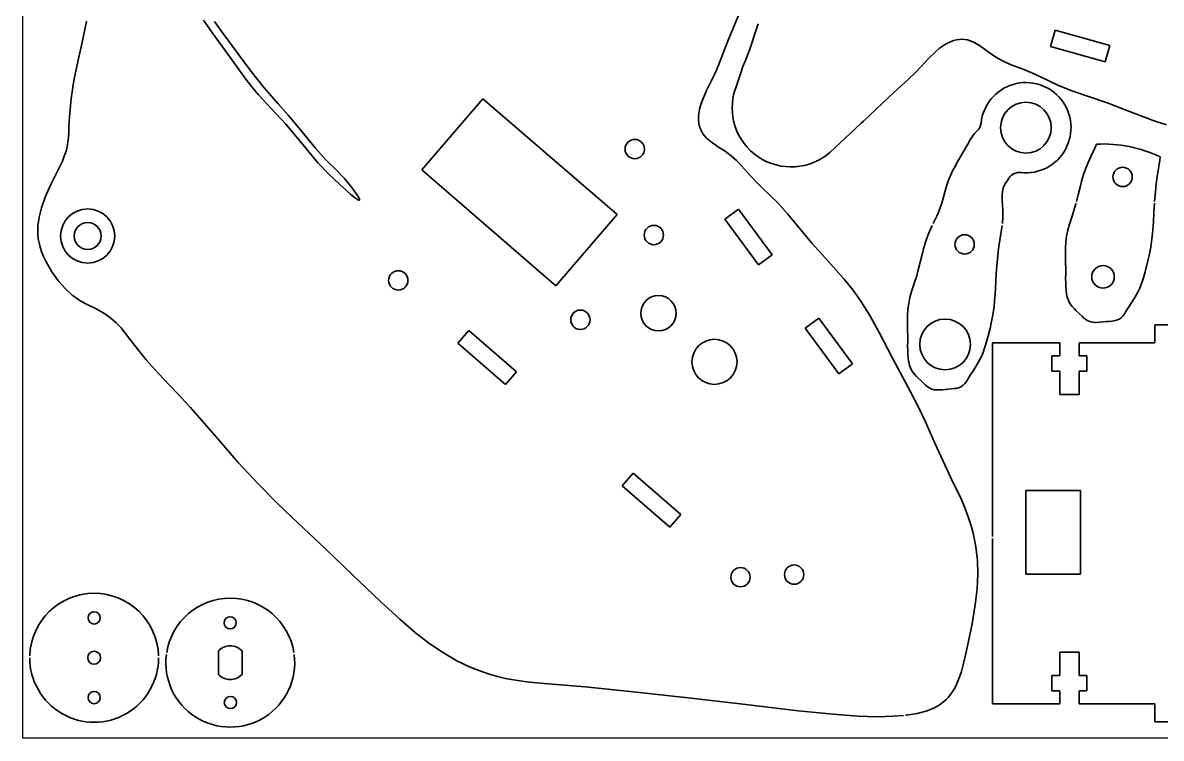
# Model space of a CAD drawing. Extents: x -539 to -18, y 355 to 571.
# Drawn here: x -433.3 to -256.5, y 355.1 to 466.1 of the extents above; entities that cross this region are included whole.
import ezdxf

# ---------------------------------------------------------------- set-up
doc = ezdxf.new("R2010")
doc.units = 0

msp = doc.modelspace()

# ---------------------------------------------------------------- linework, layer by layer
at = {"color": 7, "lineweight": 35, "ltscale": 0.137401}
for p, q in [((-321.63, 468.48), (-323.75, 463.41)), ((-302.76, 450.87), (-298.77, 454.65))]:
    msp.add_line(p, q, dxfattribs=at)
at = {"color": 7, "lineweight": 35, "ltscale": 0.078866}
msp.add_line((-424, 463.3), (-423.37, 466.39), dxfattribs=at)
at = {"color": 7, "lineweight": 35, "ltscale": 0.068231}
msp.add_line((-405.2, 466.53), (-403.65, 464.28), dxfattribs=at)
at = {"color": 7, "lineweight": 35, "ltscale": 0.055547}
msp.add_line((-402.2, 464.52), (-403.48, 466.34), dxfattribs=at)
at = {"color": 7, "lineweight": 35, "ltscale": 0.091048}
msp.add_line((-319.3, 465.34), (-320.46, 461.88), dxfattribs=at)
at = {"color": 7, "lineweight": 35, "ltscale": 0.088815}
msp.add_line((-319.1, 465.97), (-319.3, 465.34), dxfattribs=at)
at = {"color": 7, "lineweight": 35, "ltscale": 0.065}
for p, q in [((-273.71, 462.46), (-273.01, 464.97)), ((-264.53, 462.58), (-265.24, 460.08)), ((-322.18, 437.2), (-324.27, 435.66)), ((-319.04, 428.58), (-316.95, 430.13)), ((-309.7, 420.32), (-311.79, 418.77)), ((-364.02, 418.39), (-365.72, 416.42)), ((-358.32, 410.01), (-356.61, 411.97)), ((-306.56, 411.69), (-304.47, 413.24)), ((-338.51, 396.28), (-340.21, 394.31)), ((-332.81, 387.89), (-331.1, 389.86))]:
    msp.add_line(p, q, dxfattribs=at)
at = {"color": 7, "lineweight": 35, "ltscale": 0.22}
for p, q in [((-273.01, 464.97), (-264.53, 462.58)), ((-265.24, 460.08), (-273.71, 462.46)), ((-316.95, 430.13), (-322.18, 437.2)), ((-324.27, 435.66), (-319.04, 428.58)), ((-304.47, 413.24), (-309.7, 420.32)), ((-311.79, 418.77), (-306.56, 411.69))]:
    msp.add_line(p, q, dxfattribs=at)
at = {"color": 7, "lineweight": 35, "ltscale": 0.076604}
msp.add_line((-424.67, 460.31), (-424, 463.3), dxfattribs=at)
at = {"color": 7, "lineweight": 35, "ltscale": 0.094292}
msp.add_line((-403.65, 464.28), (-401.42, 461.24), dxfattribs=at)
at = {"color": 7, "lineweight": 35, "ltscale": 0.178599}
msp.add_line((-397.94, 458.79), (-402.2, 464.52), dxfattribs=at)
at = {"color": 7, "lineweight": 35, "ltscale": 0.103451}
for p, q in [((-323.75, 463.41), (-325.25, 459.55)), ((-298.77, 454.65), (-295.7, 457.42))]:
    msp.add_line(p, q, dxfattribs=at)
at = {"color": 7, "lineweight": 35, "ltscale": 0.01504}
for p, q in [((-289.81, 462.91), (-289.27, 463.17)), ((-328.3, 452.1), (-328.35, 451.5))]:
    msp.add_line(p, q, dxfattribs=at)
at = {"color": 7, "lineweight": 35, "ltscale": 0.012863}
for p, q in [((-289.27, 463.17), (-288.78, 463.35)), ((-328.35, 451.5), (-328.35, 450.99))]:
    msp.add_line(p, q, dxfattribs=at)
at = {"color": 7, "lineweight": 35, "ltscale": 0.012598}
for p, q in [((-288.78, 463.35), (-288.3, 463.48)), ((-328.35, 450.99), (-328.29, 450.49))]:
    msp.add_line(p, q, dxfattribs=at)
at = {"color": 7, "lineweight": 35, "ltscale": 0.011182}
for p, q in [((-288.3, 463.48), (-287.85, 463.54)), ((-328.29, 450.49), (-328.2, 450.05))]:
    msp.add_line(p, q, dxfattribs=at)
at = {"color": 7, "lineweight": 35, "ltscale": 0.010991}
for p, q in [((-287.85, 463.54), (-287.41, 463.56)), ((-328.2, 450.05), (-328.06, 449.63))]:
    msp.add_line(p, q, dxfattribs=at)
at = {"color": 7, "lineweight": 35, "ltscale": 0.020691}
for p, q in [((-287.41, 463.56), (-286.59, 463.46)), ((-328.06, 449.63), (-327.67, 448.9))]:
    msp.add_line(p, q, dxfattribs=at)
at = {"color": 7, "lineweight": 35, "ltscale": 0.021463}
for p, q in [((-286.59, 463.46), (-285.78, 463.18)), ((-327.67, 448.9), (-327.12, 448.24))]:
    msp.add_line(p, q, dxfattribs=at)
at = {"color": 7, "lineweight": 35, "ltscale": 0.024971}
for p, q in [((-285.78, 463.18), (-284.91, 462.7)), ((-327.12, 448.24), (-326.36, 447.59))]:
    msp.add_line(p, q, dxfattribs=at)
at = {"color": 7, "lineweight": 35, "ltscale": 0.045615}
msp.add_line((-320.46, 461.88), (-321.11, 460.18), dxfattribs=at)
at = {"color": 7, "lineweight": 35, "ltscale": 0.040914}
for p, q in [((-292.69, 460.54), (-291.52, 461.69)), ((-327.1, 455.63), (-327.77, 454.14))]:
    msp.add_line(p, q, dxfattribs=at)
at = {"color": 7, "lineweight": 35, "ltscale": 0.018647}
for p, q in [((-291.52, 461.69), (-290.95, 462.17)), ((-327.77, 454.14), (-328.01, 453.43))]:
    msp.add_line(p, q, dxfattribs=at)
at = {"color": 7, "lineweight": 35, "ltscale": 0.018894}
for p, q in [((-290.95, 462.17), (-290.33, 462.6)), ((-328.01, 453.43), (-328.2, 452.7))]:
    msp.add_line(p, q, dxfattribs=at)
at = {"color": 7, "lineweight": 35, "ltscale": 0.015185}
for p, q in [((-290.33, 462.6), (-289.81, 462.91)), ((-328.2, 452.7), (-328.3, 452.1))]:
    msp.add_line(p, q, dxfattribs=at)
at = {"color": 7, "lineweight": 35, "ltscale": 0.033773}
for p, q in [((-284.91, 462.7), (-283.8, 461.92)), ((-326.36, 447.59), (-325.24, 446.84))]:
    msp.add_line(p, q, dxfattribs=at)
at = {"color": 7, "lineweight": 35, "ltscale": 0.029585}
for p, q in [((-283.8, 461.92), (-282.85, 461.22)), ((-325.24, 446.84), (-324.25, 446.19))]:
    msp.add_line(p, q, dxfattribs=at)
at = {"color": 7, "lineweight": 35, "ltscale": 0.079854}
msp.add_line((-425.32, 457.19), (-424.67, 460.31), dxfattribs=at)
at = {"color": 7, "lineweight": 35, "ltscale": 0.119048}
msp.add_line((-401.42, 461.24), (-398.62, 457.39), dxfattribs=at)
at = {"color": 7, "lineweight": 35, "ltscale": 0.03472}
for p, q in [((-325.25, 459.55), (-325.8, 458.28)), ((-295.7, 457.42), (-294.7, 458.39))]:
    msp.add_line(p, q, dxfattribs=at)
at = {"color": 7, "lineweight": 35, "ltscale": 0.023148}
msp.add_line((-321.11, 460.18), (-321.47, 459.32), dxfattribs=at)
at = {"color": 7, "lineweight": 35, "ltscale": 0.039582}
for p, q in [((-293.76, 459.37), (-292.69, 460.54)), ((-326.39, 457.05), (-327.1, 455.63))]:
    msp.add_line(p, q, dxfattribs=at)
at = {"color": 7, "lineweight": 35, "ltscale": 0.029078}
for p, q in [((-282.85, 461.22), (-281.87, 460.59)), ((-324.25, 446.19), (-323.31, 445.5))]:
    msp.add_line(p, q, dxfattribs=at)
at = {"color": 7, "lineweight": 35, "ltscale": 0.028479}
for p, q in [((-281.87, 460.59), (-280.86, 460.05)), ((-323.31, 445.5), (-322.46, 444.75))]:
    msp.add_line(p, q, dxfattribs=at)
at = {"color": 7, "lineweight": 35, "ltscale": 0.028122}
for p, q in [((-280.86, 460.05), (-279.83, 459.6)), ((-322.46, 444.75), (-321.67, 443.94))]:
    msp.add_line(p, q, dxfattribs=at)
at = {"color": 7, "lineweight": 35, "ltscale": 0.052291}
for p, q in [((-279.83, 459.6), (-277.88, 458.86)), ((-321.67, 443.94), (-320.29, 442.38))]:
    msp.add_line(p, q, dxfattribs=at)
at = {"color": 7, "lineweight": 35, "ltscale": 0.087331}
msp.add_line((-395.78, 456.04), (-397.94, 458.79), dxfattribs=at)
at = {"color": 7, "lineweight": 35, "ltscale": 0.034105}
for p, q in [((-325.8, 458.28), (-326.39, 457.05)), ((-294.7, 458.39), (-293.76, 459.37))]:
    msp.add_line(p, q, dxfattribs=at)
at = {"color": 7, "lineweight": 35, "ltscale": 0.036499}
msp.add_line((-322.38, 456.66), (-321.91, 458.04), dxfattribs=at)
at = {"color": 7, "lineweight": 35, "ltscale": 0.034037}
msp.add_line((-321.91, 458.04), (-321.47, 459.32), dxfattribs=at)
at = {"color": 7, "lineweight": 35, "ltscale": 0.033838}
for p, q in [((-277.88, 458.86), (-276.62, 458.35)), ((-320.29, 442.38), (-319.37, 441.39))]:
    msp.add_line(p, q, dxfattribs=at)
at = {"color": 7, "lineweight": 35, "ltscale": 0.034021}
for p, q in [((-276.62, 458.35), (-275.39, 457.78)), ((-319.37, 441.39), (-318.4, 440.43))]:
    msp.add_line(p, q, dxfattribs=at)
at = {"color": 7, "lineweight": 35, "ltscale": 0.080108}
for p, q in [((-275.39, 457.78), (-272.5, 456.4)), ((-318.4, 440.43), (-316.08, 438.22))]:
    msp.add_line(p, q, dxfattribs=at)
at = {"color": 7, "lineweight": 35, "ltscale": 0.071192}
msp.add_line((-425.77, 454.37), (-425.32, 457.19), dxfattribs=at)
at = {"color": 7, "lineweight": 35, "ltscale": 0.038043}
msp.add_line((-398.62, 457.39), (-397.68, 456.19), dxfattribs=at)
at = {"color": 7, "lineweight": 35, "ltscale": 0.038112}
msp.add_line((-397.68, 456.19), (-396.7, 455.02), dxfattribs=at)
at = {"color": 7, "lineweight": 35, "ltscale": 0.083124}
msp.add_line((-393.6, 453.53), (-395.78, 456.04), dxfattribs=at)
at = {"color": 7, "lineweight": 35, "ltscale": 0.019975}
msp.add_line((-322.64, 455.9), (-322.38, 456.66), dxfattribs=at)
at = {"color": 7, "lineweight": 35, "ltscale": 0.059535}
for p, q in [((-272.5, 456.4), (-270.28, 455.53)), ((-316.08, 438.22), (-314.48, 436.45))]:
    msp.add_line(p, q, dxfattribs=at)
at = {"color": 7, "lineweight": 35, "ltscale": 0.070941}
msp.add_line((-426.03, 451.55), (-425.77, 454.37), dxfattribs=at)
at = {"color": 7, "lineweight": 35, "ltscale": 0.074309}
msp.add_line((-396.7, 455.02), (-394.71, 452.82), dxfattribs=at)
at = {"color": 7, "lineweight": 35, "ltscale": 0.364072}
msp.add_line((-371.33, 443.3), (-361.82, 454.33), dxfattribs=at)
at = {"color": 7, "lineweight": 35}
for p, q in [((-361.82, 454.33), (-341, 436.36)), ((-350.52, 425.34), (-371.33, 443.3)), ((-282.73, 416.48), (-282.73, 386.42)), ((-282.73, 386.12), (-282.73, 360.48))]:
    msp.add_line(p, q, dxfattribs=at)
at = {"color": 7, "lineweight": 35, "ltscale": 0.069398}
for p, q in [((-270.28, 455.53), (-267.65, 454.65)), ((-314.48, 436.45), (-312.72, 434.3))]:
    msp.add_line(p, q, dxfattribs=at)
at = {"color": 7, "lineweight": 35, "ltscale": 0.076638}
for p, q in [((-267.65, 454.65), (-264.75, 453.65)), ((-312.72, 434.3), (-310.76, 431.95))]:
    msp.add_line(p, q, dxfattribs=at)
at = {"color": 7, "lineweight": 35, "ltscale": 0.083216}
msp.add_line((-394.71, 452.82), (-392.45, 450.37), dxfattribs=at)
at = {"color": 7, "lineweight": 35, "ltscale": 0.058071}
msp.add_line((-392.07, 451.78), (-393.6, 453.53), dxfattribs=at)
at = {"color": 7, "lineweight": 35, "ltscale": 0.076672}
for p, q in [((-264.75, 453.65), (-261.89, 452.54)), ((-310.76, 431.95), (-308.72, 429.66))]:
    msp.add_line(p, q, dxfattribs=at)
at = {"color": 7, "lineweight": 35, "ltscale": 0.109468}
for p, q in [((-261.89, 452.54), (-257.8, 450.97)), ((-308.72, 429.66), (-305.8, 426.4))]:
    msp.add_line(p, q, dxfattribs=at)
at = {"color": 7, "lineweight": 35, "ltscale": 0.036639}
msp.add_line((-426.1, 450.09), (-426.03, 451.55), dxfattribs=at)
at = {"color": 7, "lineweight": 35, "ltscale": 0.064306}
msp.add_line((-390.41, 449.82), (-392.07, 451.78), dxfattribs=at)
at = {"color": 7, "lineweight": 35, "ltscale": 0.011972}
msp.add_line((-303.11, 450.55), (-302.76, 450.87), dxfattribs=at)
at = {"color": 7, "lineweight": 35, "ltscale": 0.054675}
for p, q in [((-257.8, 450.97), (-255.72, 450.29)), ((-305.8, 426.4), (-304.43, 424.7))]:
    msp.add_line(p, q, dxfattribs=at)
at = {"color": 7, "lineweight": 35, "ltscale": 0.029482}
msp.add_line((-426.12, 448.91), (-426.1, 450.09), dxfattribs=at)
at = {"color": 7, "lineweight": 35, "ltscale": 0.092235}
msp.add_line((-392.45, 450.37), (-390.06, 447.56), dxfattribs=at)
at = {"color": 7, "lineweight": 35, "ltscale": 0.100289}
msp.add_line((-387.85, 446.73), (-390.41, 449.82), dxfattribs=at)
at = {"color": 7, "lineweight": 35, "ltscale": 0.140463}
msp.add_line((-307.22, 446.71), (-303.11, 450.55), dxfattribs=at)
at = {"color": 7, "lineweight": 35, "ltscale": 0.017335}
msp.add_line((-426.38, 446.87), (-426.26, 447.55), dxfattribs=at)
at = {"color": 7, "lineweight": 35, "ltscale": 0.022426}
msp.add_line((-426.26, 447.55), (-426.18, 448.44), dxfattribs=at)
at = {"color": 7, "lineweight": 35, "ltscale": 0.104418}
msp.add_line((-390.06, 447.56), (-387.41, 444.33), dxfattribs=at)
at = {"color": 7, "lineweight": 35, "ltscale": 0.020286}
msp.add_line((-427.12, 444.68), (-426.81, 445.43), dxfattribs=at)
at = {"color": 7, "lineweight": 35, "ltscale": 0.020209}
msp.add_line((-426.81, 445.43), (-426.55, 446.2), dxfattribs=at)
at = {"color": 7, "lineweight": 35, "ltscale": 0.017305}
msp.add_line((-426.55, 446.2), (-426.38, 446.87), dxfattribs=at)
at = {"color": 7, "lineweight": 35, "ltscale": 0.06192}
msp.add_line((-386.21, 444.87), (-387.85, 446.73), dxfattribs=at)
at = {"color": 7, "lineweight": 35, "ltscale": 0.024405}
msp.add_line((-307.22, 446.71), (-307.93, 446.04), dxfattribs=at)
at = {"color": 7, "lineweight": 35, "ltscale": 0.040666}
msp.add_line((-427.82, 443.21), (-427.12, 444.68), dxfattribs=at)
at = {"color": 7, "lineweight": 35, "ltscale": 0.059173}
msp.add_line((-387.41, 444.33), (-385.76, 442.64), dxfattribs=at)
at = {"color": 7, "lineweight": 35, "ltscale": 0.058349}
msp.add_line((-384.54, 443.24), (-386.21, 444.87), dxfattribs=at)
at = {"color": 7, "lineweight": 35, "ltscale": 0.063506}
msp.add_line((-428.98, 440.95), (-427.82, 443.21), dxfattribs=at)
at = {"color": 7, "lineweight": 35, "ltscale": 0.056642}
msp.add_line((-385.76, 442.64), (-384.11, 441.08), dxfattribs=at)
at = {"color": 7, "lineweight": 35, "ltscale": 0.04327}
msp.add_line((-383.34, 441.99), (-384.54, 443.24), dxfattribs=at)
at = {"color": 7, "lineweight": 35, "ltscale": 0.050448}
msp.add_line((-382.06, 440.43), (-383.34, 441.99), dxfattribs=at)
at = {"color": 7, "lineweight": 35, "ltscale": 0.051022}
msp.add_line((-429.8, 439.08), (-428.98, 440.95), dxfattribs=at)
at = {"color": 7, "lineweight": 35, "ltscale": 0.060544}
msp.add_line((-384.11, 441.08), (-382.31, 439.46), dxfattribs=at)
at = {"color": 7, "lineweight": 35, "ltscale": 0.034352}
msp.add_line((-381.28, 439.31), (-382.06, 440.43), dxfattribs=at)
at = {"color": 7, "lineweight": 35, "ltscale": 0.043979}
msp.add_line((-430.38, 437.42), (-429.8, 439.08), dxfattribs=at)
at = {"color": 7, "lineweight": 35, "ltscale": 0.022188}
msp.add_line((-382.31, 439.46), (-381.62, 438.91), dxfattribs=at)
at = {"color": 7, "lineweight": 35, "ltscale": 0.013474}
msp.add_line((-381.62, 438.91), (-381.16, 438.63), dxfattribs=at)
at = {"color": 7, "lineweight": 35, "ltscale": 0.014258}
msp.add_line((-381.01, 438.8), (-381.28, 439.31), dxfattribs=at)
at = {"color": 7, "lineweight": 35, "ltscale": 0.001761}
msp.add_line((-381.16, 438.63), (-381.09, 438.61), dxfattribs=at)
at = {"color": 7, "lineweight": 35, "ltscale": 0.001127}
msp.add_line((-381.09, 438.61), (-381.04, 438.61), dxfattribs=at)
at = {"color": 7, "lineweight": 35, "ltscale": 0.000421}
msp.add_line((-381.04, 438.61), (-381.03, 438.61), dxfattribs=at)
at = {"color": 7, "lineweight": 35, "ltscale": 0.000383}
msp.add_line((-381.03, 438.61), (-381.01, 438.62), dxfattribs=at)
at = {"color": 7, "lineweight": 35, "ltscale": 0.003029}
msp.add_line((-380.99, 438.68), (-381.01, 438.8), dxfattribs=at)
at = {"color": 7, "lineweight": 35, "ltscale": 0.000374}
msp.add_line((-381.01, 438.62), (-381, 438.63), dxfattribs=at)
at = {"color": 7, "lineweight": 35, "ltscale": 0.000945}
msp.add_line((-381, 438.64), (-380.99, 438.68), dxfattribs=at)
at = {"color": 7, "lineweight": 35, "ltscale": 0.000396}
msp.add_line((-381, 438.63), (-381, 438.64), dxfattribs=at)
at = {"color": 7, "lineweight": 35, "ltscale": 0.037758}
msp.add_line((-430.74, 435.96), (-430.38, 437.42), dxfattribs=at)
at = {"color": 7, "lineweight": 35, "ltscale": 0.03418}
msp.add_line((-430.92, 434.6), (-430.74, 435.96), dxfattribs=at)
at = {"color": 7, "lineweight": 35, "ltscale": 0.351383}
msp.add_line((-341.33, 435.97), (-350.52, 425.34), dxfattribs=at)
at = {"color": 7, "lineweight": 35, "ltscale": 0.012688}
msp.add_line((-341, 436.36), (-341.33, 435.97), dxfattribs=at)
at = {"color": 7, "lineweight": 35, "ltscale": 0.032798}
msp.add_line((-430.92, 433.29), (-430.92, 434.6), dxfattribs=at)
at = {"color": 7, "lineweight": 35, "ltscale": 0.01653}
msp.add_line((-430.85, 432.63), (-430.92, 433.29), dxfattribs=at)
at = {"color": 7, "lineweight": 35, "ltscale": 0.016531}
msp.add_line((-430.74, 431.98), (-430.85, 432.63), dxfattribs=at)
at = {"color": 7, "lineweight": 35, "ltscale": 0.017631}
msp.add_line((-430.57, 431.3), (-430.74, 431.98), dxfattribs=at)
at = {"color": 7, "lineweight": 35, "ltscale": 0.017624}
msp.add_line((-430.35, 430.62), (-430.57, 431.3), dxfattribs=at)
at = {"color": 7, "lineweight": 35, "ltscale": 0.020476}
msp.add_line((-430.05, 429.86), (-430.35, 430.62), dxfattribs=at)
at = {"color": 7, "lineweight": 35, "ltscale": 0.020487}
msp.add_line((-429.7, 429.12), (-430.05, 429.86), dxfattribs=at)
at = {"color": 7, "lineweight": 35, "ltscale": 0.023728}
msp.add_line((-429.24, 428.29), (-429.7, 429.12), dxfattribs=at)
at = {"color": 7, "lineweight": 35, "ltscale": 0.023719}
msp.add_line((-428.74, 427.49), (-429.24, 428.29), dxfattribs=at)
at = {"color": 7, "lineweight": 35, "ltscale": 0.044475}
msp.add_line((-427.69, 426.05), (-428.74, 427.49), dxfattribs=at)
at = {"color": 7, "lineweight": 35, "ltscale": 0.039448}
msp.add_line((-426.65, 424.87), (-427.69, 426.05), dxfattribs=at)
at = {"color": 7, "lineweight": 35, "ltscale": 0.036401}
msp.add_line((-425.57, 423.89), (-426.65, 424.87), dxfattribs=at)
at = {"color": 7, "lineweight": 35, "ltscale": 0.054699}
msp.add_line((-304.43, 424.7), (-303.15, 422.92), dxfattribs=at)
at = {"color": 7, "lineweight": 35, "ltscale": 0.019035}
msp.add_line((-424.96, 423.43), (-425.57, 423.89), dxfattribs=at)
at = {"color": 7, "lineweight": 35, "ltscale": 0.019042}
msp.add_line((-424.33, 423.01), (-424.96, 423.43), dxfattribs=at)
at = {"color": 7, "lineweight": 35, "ltscale": 0.032987}
msp.add_line((-423.17, 422.37), (-424.33, 423.01), dxfattribs=at)
at = {"color": 7, "lineweight": 35, "ltscale": 0.065713}
msp.add_line((-303.15, 422.92), (-301.76, 420.69), dxfattribs=at)
at = {"color": 7, "lineweight": 35, "ltscale": 0.032915}
msp.add_line((-421.99, 421.79), (-423.17, 422.37), dxfattribs=at)
at = {"color": 7, "lineweight": 35, "ltscale": 0.03696}
msp.add_line((-420.69, 421.08), (-421.99, 421.79), dxfattribs=at)
at = {"color": 7, "lineweight": 35, "ltscale": 0.034325}
msp.add_line((-419.57, 420.29), (-420.69, 421.08), dxfattribs=at)
at = {"color": 7, "lineweight": 35, "ltscale": 0.074628}
msp.add_line((-301.76, 420.69), (-300.31, 418.08), dxfattribs=at)
at = {"color": 7, "lineweight": 35, "ltscale": 0.026942}
msp.add_line((-418.76, 419.57), (-419.57, 420.29), dxfattribs=at)
at = {"color": 7, "lineweight": 35, "ltscale": 0.02734}
msp.add_line((-418.01, 418.78), (-418.76, 419.57), dxfattribs=at)
at = {"color": 7, "lineweight": 35, "ltscale": 0.07}
for p, q in [((-257.54, 419.28), (-257.54, 416.48)), ((-257.54, 357.68), (-257.54, 360.48))]:
    msp.add_line(p, q, dxfattribs=at)
at = {"color": 7, "lineweight": 35, "ltscale": 0.25}
for p, q in [((-247.54, 419.28), (-257.54, 419.28)), ((-247.54, 357.68), (-257.54, 357.68))]:
    msp.add_line(p, q, dxfattribs=at)
at = {"color": 7, "lineweight": 35, "ltscale": 0.055644}
msp.add_line((-416.62, 417.04), (-418.01, 418.78), dxfattribs=at)
at = {"color": 7, "lineweight": 35, "ltscale": 0.245}
for p, q in [((-356.61, 411.97), (-364.02, 418.39)), ((-365.72, 416.42), (-358.32, 410.01)), ((-331.1, 389.86), (-338.51, 396.28)), ((-340.21, 394.31), (-332.81, 387.89))]:
    msp.add_line(p, q, dxfattribs=at)
at = {"color": 7, "lineweight": 35, "ltscale": 0.109846}
msp.add_line((-300.31, 418.08), (-298.29, 414.18), dxfattribs=at)
at = {"color": 7, "lineweight": 35, "ltscale": 0.051617}
msp.add_line((-415.37, 415.4), (-416.62, 417.04), dxfattribs=at)
at = {"color": 7, "lineweight": 35, "ltscale": 0.050627}
msp.add_line((-414.09, 413.83), (-415.37, 415.4), dxfattribs=at)
at = {"color": 7, "lineweight": 35, "ltscale": 0.260671}
for p, q in [((-272.3, 416.48), (-282.73, 416.48)), ((-282.73, 360.48), (-272.3, 360.48))]:
    msp.add_line(p, q, dxfattribs=at)
at = {"color": 7, "lineweight": 35, "ltscale": 0.05}
for p, q in [((-272.3, 414.48), (-272.3, 416.48)), ((-269.3, 416.48), (-269.3, 414.48)), ((-272.3, 362.48), (-272.3, 360.48)), ((-269.3, 360.48), (-269.3, 362.48))]:
    msp.add_line(p, q, dxfattribs=at)
at = {"color": 7, "lineweight": 35, "ltscale": 0.294211}
for p, q in [((-257.54, 416.48), (-269.3, 416.48)), ((-269.3, 360.48), (-257.54, 360.48))]:
    msp.add_line(p, q, dxfattribs=at)
at = {"color": 7, "lineweight": 35, "ltscale": 0.049798}
msp.add_line((-412.77, 412.34), (-414.09, 413.83), dxfattribs=at)
at = {"color": 7, "lineweight": 35, "ltscale": 0.150166}
msp.add_line((-298.29, 414.18), (-295.45, 408.88), dxfattribs=at)
at = {"color": 7, "lineweight": 35, "ltscale": 0.03}
for p, q in [((-273.5, 414.48), (-272.3, 414.48)), ((-272.3, 412.08), (-273.5, 412.08)), ((-272.3, 364.88), (-273.5, 364.88)), ((-273.5, 362.48), (-272.3, 362.48))]:
    msp.add_line(p, q, dxfattribs=at)
at = {"color": 7, "lineweight": 35, "ltscale": 0.06}
for p, q in [((-273.5, 412.08), (-273.5, 414.48)), ((-268.1, 414.48), (-268.1, 412.08)), ((-273.5, 364.88), (-273.5, 362.48)), ((-268.1, 362.48), (-268.1, 364.88))]:
    msp.add_line(p, q, dxfattribs=at)
at = {"color": 7, "lineweight": 35, "ltscale": 0.029999}
for p, q in [((-269.3, 414.48), (-268.1, 414.48)), ((-268.1, 412.08), (-269.3, 412.08)), ((-268.1, 364.88), (-269.3, 364.88)), ((-269.3, 362.48), (-268.1, 362.48))]:
    msp.add_line(p, q, dxfattribs=at)
at = {"color": 7, "lineweight": 35, "ltscale": 0.04956}
msp.add_line((-411.4, 410.9), (-412.77, 412.34), dxfattribs=at)
at = {"color": 7, "lineweight": 35, "ltscale": 0.09}
for p, q in [((-272.3, 408.48), (-272.3, 412.08)), ((-269.3, 412.08), (-269.3, 408.48)), ((-272.3, 368.48), (-272.3, 364.88)), ((-269.3, 364.88), (-269.3, 368.48))]:
    msp.add_line(p, q, dxfattribs=at)
at = {"color": 7, "lineweight": 35, "ltscale": 0.074878}
msp.add_line((-409.33, 408.74), (-411.4, 410.9), dxfattribs=at)
at = {"color": 7, "lineweight": 35, "ltscale": 0.075756}
msp.add_line((-407.28, 406.51), (-409.33, 408.74), dxfattribs=at)
at = {"color": 7, "lineweight": 35, "ltscale": 0.063837}
msp.add_line((-295.45, 408.88), (-294.27, 406.62), dxfattribs=at)
at = {"color": 7, "lineweight": 35, "ltscale": 0.075001}
for p, q in [((-269.3, 408.48), (-272.3, 408.48)), ((-269.3, 368.48), (-272.3, 368.48))]:
    msp.add_line(p, q, dxfattribs=at)
at = {"color": 7, "lineweight": 35, "ltscale": 0.1522}
msp.add_line((-403.27, 401.92), (-407.28, 406.51), dxfattribs=at)
at = {"color": 7, "lineweight": 35, "ltscale": 0.063835}
msp.add_line((-294.27, 406.62), (-293.17, 404.32), dxfattribs=at)
at = {"color": 7, "lineweight": 35, "ltscale": 0.096272}
msp.add_line((-293.17, 404.32), (-291.62, 400.79), dxfattribs=at)
at = {"color": 7, "lineweight": 35, "ltscale": 0.132513}
msp.add_line((-399.8, 397.92), (-403.27, 401.92), dxfattribs=at)
at = {"color": 7, "lineweight": 35, "ltscale": 0.073693}
msp.add_line((-291.62, 400.79), (-290.4, 398.11), dxfattribs=at)
at = {"color": 7, "lineweight": 35, "ltscale": 0.113049}
msp.add_line((-396.74, 394.59), (-399.8, 397.92), dxfattribs=at)
at = {"color": 7, "lineweight": 35, "ltscale": 0.073701}
msp.add_line((-290.4, 398.11), (-289.12, 395.45), dxfattribs=at)
at = {"color": 7, "lineweight": 35, "ltscale": 0.108846}
msp.add_line((-393.67, 391.5), (-396.74, 394.59), dxfattribs=at)
at = {"color": 7, "lineweight": 35, "ltscale": 0.085399}
msp.add_line((-289.12, 395.45), (-287.65, 392.37), dxfattribs=at)
at = {"color": 7, "lineweight": 35, "ltscale": 0.042798}
msp.add_line((-287.65, 392.37), (-286.99, 390.79), dxfattribs=at)
at = {"color": 7, "lineweight": 35, "ltscale": 0.325}
for p, q in [((-277.56, 380.57), (-277.56, 393.57)), ((-269.06, 393.57), (-269.06, 380.57))]:
    msp.add_line(p, q, dxfattribs=at)
at = {"color": 7, "lineweight": 35, "ltscale": 0.212499}
for p, q in [((-277.56, 393.57), (-269.06, 393.57)), ((-269.06, 380.57), (-277.56, 380.57))]:
    msp.add_line(p, q, dxfattribs=at)
at = {"color": 7, "lineweight": 35, "ltscale": 0.10937}
msp.add_line((-390.51, 388.48), (-393.67, 391.5), dxfattribs=at)
at = {"color": 7, "lineweight": 35, "ltscale": 0.042853}
msp.add_line((-286.99, 390.79), (-286.39, 389.18), dxfattribs=at)
at = {"color": 7, "lineweight": 35, "ltscale": 0.028938}
msp.add_line((-286.39, 389.18), (-286.05, 388.08), dxfattribs=at)
at = {"color": 7, "lineweight": 35, "ltscale": 0.144489}
msp.add_line((-386.29, 384.53), (-390.51, 388.48), dxfattribs=at)
at = {"color": 7, "lineweight": 35, "ltscale": 0.028971}
msp.add_line((-286.05, 388.08), (-285.75, 386.96), dxfattribs=at)
at = {"color": 7, "lineweight": 35, "ltscale": 0.027011}
msp.add_line((-285.75, 386.96), (-285.51, 385.9), dxfattribs=at)
at = {"color": 7, "lineweight": 35, "ltscale": 0.02705}
msp.add_line((-285.51, 385.9), (-285.32, 384.84), dxfattribs=at)
at = {"color": 7, "lineweight": 35, "ltscale": 0.144118}
msp.add_line((-382.11, 380.56), (-386.29, 384.53), dxfattribs=at)
at = {"color": 7, "lineweight": 35, "ltscale": 0.052979}
msp.add_line((-285.32, 384.84), (-285.08, 382.73), dxfattribs=at)
at = {"color": 7, "lineweight": 35, "ltscale": 0.053768}
msp.add_line((-285.08, 382.73), (-285.02, 380.58), dxfattribs=at)
at = {"color": 7, "lineweight": 35, "ltscale": 0.153781}
msp.add_line((-377.67, 376.3), (-382.11, 380.56), dxfattribs=at)
at = {"color": 7, "lineweight": 35, "ltscale": 0.056515}
msp.add_line((-285.02, 380.58), (-285.13, 378.32), dxfattribs=at)
at = {"color": 7, "lineweight": 35, "ltscale": 0.062434}
msp.add_line((-285.13, 378.32), (-285.41, 375.84), dxfattribs=at)
at = {"color": 7, "lineweight": 35, "ltscale": 0.099512}
msp.add_line((-374.75, 373.6), (-377.67, 376.3), dxfattribs=at)
at = {"color": 7, "lineweight": 35, "ltscale": 0.074821}
msp.add_line((-285.41, 375.84), (-285.91, 372.89), dxfattribs=at)
at = {"color": 7, "lineweight": 35, "ltscale": 0.080516}
msp.add_line((-372.29, 371.51), (-374.75, 373.6), dxfattribs=at)
at = {"color": 7, "lineweight": 35, "ltscale": 0.070504}
msp.add_line((-370.06, 369.8), (-372.29, 371.51), dxfattribs=at)
at = {"color": 7, "lineweight": 35, "ltscale": 0.111783}
msp.add_line((-285.91, 372.89), (-286.8, 368.51), dxfattribs=at)
at = {"color": 7, "lineweight": 35, "ltscale": 0.064162}
msp.add_line((-367.93, 368.37), (-370.06, 369.8), dxfattribs=at)
at = {"color": 7, "lineweight": 35, "ltscale": 0.091344}
for p, q in [((-402.9, 368.69), (-402.9, 365.03)), ((-399.2, 365.03), (-399.2, 368.69))]:
    msp.add_line(p, q, dxfattribs=at)
at = {"color": 7, "lineweight": 35, "ltscale": 0.05968}
msp.add_line((-365.86, 367.17), (-367.93, 368.37), dxfattribs=at)
at = {"color": 7, "lineweight": 35, "ltscale": 0.051594}
msp.add_line((-286.8, 368.51), (-287.28, 366.5), dxfattribs=at)
at = {"color": 7, "lineweight": 35, "ltscale": 0.056721}
msp.add_line((-363.82, 366.18), (-365.86, 367.17), dxfattribs=at)
at = {"color": 7, "lineweight": 35, "ltscale": 0.055458}
msp.add_line((-361.76, 365.37), (-363.82, 366.18), dxfattribs=at)
at = {"color": 7, "lineweight": 35, "ltscale": 0.026137}
msp.add_line((-287.28, 366.5), (-287.56, 365.49), dxfattribs=at)
at = {"color": 7, "lineweight": 35, "ltscale": 0.028355}
msp.add_line((-360.68, 365.02), (-361.76, 365.37), dxfattribs=at)
at = {"color": 7, "lineweight": 35, "ltscale": 0.028325}
msp.add_line((-359.59, 364.71), (-360.68, 365.02), dxfattribs=at)
at = {"color": 7, "lineweight": 35, "ltscale": 0.031642}
msp.add_line((-358.35, 364.43), (-359.59, 364.71), dxfattribs=at)
at = {"color": 7, "lineweight": 35, "ltscale": 0.031647}
msp.add_line((-357.11, 364.19), (-358.35, 364.43), dxfattribs=at)
at = {"color": 7, "lineweight": 35, "ltscale": 0.052129}
msp.add_line((-355.05, 363.89), (-357.11, 364.19), dxfattribs=at)
at = {"color": 7, "lineweight": 35, "ltscale": 0.020767}
msp.add_line((-287.88, 364.5), (-288.19, 363.73), dxfattribs=at)
at = {"color": 7, "lineweight": 35, "ltscale": 0.026128}
msp.add_line((-287.56, 365.49), (-287.88, 364.5), dxfattribs=at)
at = {"color": 7, "lineweight": 35, "ltscale": 0.052201}
msp.add_line((-352.97, 363.68), (-355.05, 363.89), dxfattribs=at)
at = {"color": 7, "lineweight": 35, "ltscale": 0.175771}
msp.add_line((-345.96, 363.11), (-352.97, 363.68), dxfattribs=at)
at = {"color": 7, "lineweight": 35, "ltscale": 0.175563}
msp.add_line((-338.98, 362.37), (-345.96, 363.11), dxfattribs=at)
at = {"color": 7, "lineweight": 35, "ltscale": 0.226382}
msp.add_line((-329.97, 361.42), (-338.98, 362.37), dxfattribs=at)
at = {"color": 7, "lineweight": 35, "ltscale": 0.015902}
msp.add_line((-288.87, 362.43), (-289.23, 361.91), dxfattribs=at)
at = {"color": 7, "lineweight": 35, "ltscale": 0.016082}
msp.add_line((-288.54, 362.99), (-288.87, 362.43), dxfattribs=at)
at = {"color": 7, "lineweight": 35, "ltscale": 0.020501}
msp.add_line((-288.19, 363.73), (-288.54, 362.99), dxfattribs=at)
at = {"color": 7, "lineweight": 35, "ltscale": 0.225322}
msp.add_line((-321.02, 360.37), (-329.97, 361.42), dxfattribs=at)
at = {"color": 7, "lineweight": 35, "ltscale": 0.027365}
msp.add_line((-289.98, 361.07), (-290.84, 360.39), dxfattribs=at)
at = {"color": 7, "lineweight": 35, "ltscale": 0.014106}
msp.add_line((-289.59, 361.47), (-289.98, 361.07), dxfattribs=at)
at = {"color": 7, "lineweight": 35, "ltscale": 0.014152}
msp.add_line((-289.23, 361.91), (-289.59, 361.47), dxfattribs=at)
at = {"color": 7, "lineweight": 35, "ltscale": 0.204065}
msp.add_line((-312.92, 359.41), (-321.02, 360.37), dxfattribs=at)
at = {"color": 7, "lineweight": 35, "ltscale": 0.136473}
msp.add_line((-307.48, 358.86), (-312.92, 359.41), dxfattribs=at)
at = {"color": 7, "lineweight": 35, "ltscale": 0.096187}
msp.add_line((-303.65, 358.58), (-307.48, 358.86), dxfattribs=at)
at = {"color": 7, "lineweight": 35, "ltscale": 0.042912}
msp.add_line((-294.41, 358.99), (-296.1, 358.71), dxfattribs=at)
at = {"color": 7, "lineweight": 35, "ltscale": 0.036245}
msp.add_line((-293.01, 359.36), (-294.41, 358.99), dxfattribs=at)
at = {"color": 7, "lineweight": 35, "ltscale": 0.03156}
msp.add_line((-291.84, 359.82), (-293.01, 359.36), dxfattribs=at)
at = {"color": 7, "lineweight": 35, "ltscale": 0.028605}
msp.add_line((-290.84, 360.39), (-291.84, 359.82), dxfattribs=at)
at = {"color": 7, "lineweight": 35, "ltscale": 0.075459}
msp.add_line((-300.63, 358.48), (-303.65, 358.58), dxfattribs=at)
at = {"color": 7, "lineweight": 35, "ltscale": 0.061854}
msp.add_line((-298.16, 358.54), (-300.63, 358.48), dxfattribs=at)
at = {"color": 7, "lineweight": 35, "ltscale": 0.051486}
for p, q in [((-296.52, 358.67), (-298.16, 358.54)), ((-296.1, 358.71), (-296.21, 358.7))]:
    msp.add_line(p, q, dxfattribs=at)
msp.add_lwpolyline([(-433.26, 571.37), (-186.28, 571.37), (-186.28, 355.14), (-433.26, 355.14)], close=True)
at = {"color": 7, "lineweight": 35}
for points in [[(-291.94, 434.98), (-291.85, 435.17), (-291.39, 436.12), (-291.18, 436.6), (-290.88, 437.33), (-290.6, 438.16), (-290.44, 438.72), (-290.13, 439.85), (-289.92, 440.6), (-289.61, 441.53), (-289.41, 442.05), (-289.18, 442.56), (-288.86, 443.24), (-288.63, 443.68), (-288.14, 444.55), (-287.36, 445.92), (-286.58, 447.29), (-286.14, 448.06), (-285.9, 448.43), (-285.71, 448.7), (-285.51, 448.95), (-285.15, 449.3)], [(-269.69, 438.42), (-269.43, 439.44), (-269.09, 440.85), (-268.9, 441.54), (-268.59, 442.57), (-268.24, 443.58), (-267.83, 444.57), (-267.4, 445.48), (-266.83, 446.69), (-266.56, 447.3)], [(-256.69, 445.32), (-256.76, 444.82), (-256.91, 443.84), (-257.17, 442.26), (-257.33, 441.1), (-257.45, 439.92), (-257.56, 438.42)], [(-280.2, 442), (-280.42, 441.66), (-280.65, 441.31), (-280.76, 441.14), (-280.91, 440.88), (-281.01, 440.65), (-281.09, 440.42), (-281.19, 439.93), (-281.23, 439.43), (-281.23, 438.92), (-281.21, 438.57), (-281.16, 437.86), (-281.11, 437.07), (-281.1, 436.46), (-281.12, 435.87), (-281.18, 435.13), (-281.2, 434.98)], [(-257.58, 438.12), (-257.66, 436.78), (-257.76, 435.2), (-257.89, 433.45), (-257.97, 432.58), (-258.15, 431.29), (-258.39, 430.01), (-258.59, 429.17), (-259.03, 427.48), (-259.3, 426.56), (-259.44, 426.1), (-259.68, 425.42), (-259.88, 424.93), (-260.1, 424.45), (-260.42, 423.88), (-260.65, 423.51), (-261.12, 422.78), (-261.67, 421.91), (-262.02, 421.31), (-262.21, 421.02), (-262.51, 420.62), (-262.76, 420.36), (-263.04, 420.16), (-263.33, 420.02), (-263.65, 419.92), (-263.9, 419.88), (-264.16, 419.84), (-264.62, 419.8), (-265.09, 419.77), (-266.02, 419.66), (-266.57, 419.63), (-266.84, 419.63), (-267.25, 419.66), (-267.44, 419.71), (-267.63, 419.77), (-267.93, 419.9), (-268.22, 420.08), (-268.59, 420.37), (-268.83, 420.59), (-269.29, 421.03), (-269.78, 421.51), (-270.02, 421.74), (-270.35, 422.1), (-270.57, 422.39), (-270.76, 422.7), (-270.94, 423.06), (-271.08, 423.45), (-271.17, 423.78), (-271.23, 424.1), (-271.31, 424.62), (-271.35, 425.14), (-271.37, 425.86), (-271.38, 426.34), (-271.36, 427.29), (-271.38, 429.6), (-271.4, 430.7), (-271.39, 431.25), (-271.35, 432.07), (-271.29, 432.55), (-271.22, 433.03), (-271.02, 433.97), (-270.76, 434.9), (-270.37, 436.13), (-269.98, 437.35), (-269.78, 438.04), (-269.76, 438.12)], [(-281.24, 434.68), (-281.27, 434.39), (-281.48, 433.09), (-281.69, 431.79), (-281.85, 430.63), (-281.97, 429.45), (-282.09, 427.88), (-282.19, 426.31), (-282.28, 424.73), (-282.41, 422.98), (-282.49, 422.11), (-282.67, 420.82), (-282.91, 419.55), (-283.11, 418.7), (-283.55, 417.01), (-283.82, 416.09), (-283.96, 415.63), (-284.2, 414.95), (-284.4, 414.46), (-284.63, 413.98), (-284.94, 413.42), (-285.17, 413.05), (-285.64, 412.31), (-286.19, 411.44), (-286.55, 410.84), (-286.73, 410.55), (-287.03, 410.15), (-287.28, 409.89), (-287.56, 409.69), (-287.85, 409.55), (-288.17, 409.45), (-288.42, 409.41), (-288.68, 409.37), (-289.14, 409.33), (-289.61, 409.3), (-290.54, 409.2), (-291.09, 409.16), (-291.36, 409.16), (-291.77, 409.2), (-291.96, 409.24), (-292.15, 409.3), (-292.45, 409.43), (-292.74, 409.61), (-293.11, 409.9), (-293.35, 410.12), (-293.82, 410.57), (-294.3, 411.04), (-294.54, 411.27), (-294.87, 411.64), (-295.09, 411.92), (-295.28, 412.23), (-295.46, 412.59), (-295.6, 412.98), (-295.69, 413.31), (-295.75, 413.64), (-295.83, 414.15), (-295.87, 414.67), (-295.89, 415.39), (-295.9, 415.87), (-295.88, 416.82), (-295.9, 419.13), (-295.92, 420.23), (-295.91, 420.78), (-295.87, 421.6), (-295.81, 422.08), (-295.74, 422.56), (-295.54, 423.5), (-295.28, 424.43), (-294.89, 425.66), (-294.5, 426.88), (-294.3, 427.57), (-293.95, 428.97), (-293.61, 430.38), (-293.42, 431.08), (-293.11, 432.1), (-292.76, 433.11), (-292.35, 434.1), (-292.08, 434.68)]]:
    msp.add_lwpolyline(points, dxfattribs=at)
for centre, radius in [((-277.54, 449.85), 3.94), ((-338.26, 446.53), 1.5), ((-262.53, 442.21), 1.5), ((-335.3, 433.2), 1.5), ((-287.05, 431.74), 1.5), ((-265.57, 426.7), 1.75), ((-374.97, 426.16), 1.5), ((-334.58, 421.06), 2.75), ((-346.7, 420.05), 1.5), ((-290.09, 416.23), 3.94), ((-325.89, 413.53), 3.5), ((-313.52, 380.52), 1.5), ((-321.85, 380.12), 1.5), ((-422.18, 373.8), 0.95), ((-401.07, 373.04), 0.95), ((-422.18, 367.62), 1), ((-422.18, 361.44), 0.95), ((-401.03, 360.68), 0.95)]:
    msp.add_circle(centre, radius, dxfattribs=at)
at = {"color": 1, "lineweight": 35}
for radius in [4.2, 2.1]:
    msp.add_circle((-423.18, 433.04), radius, dxfattribs=at)
at = {"color": 7, "lineweight": 35}
for centre, radius, start, end in [((-277.54, 449.85), 7, 263.7316, 174.0202), ((-313.98, 452.92), 9.16, 161.0063, 311.3488), ((-427.15, 448.92), 1.02, 350.481, 359.0453), ((-286.49, 450.79), 2, 311.8286, 354.0202), ((-422.51, 448.15), 3.67, 170.481, 175.3568), ((-265.57, 426.7), 20.62, 64.5228, 92.7599), ((-278.52, 440.91), 2, 83.7316, 146.8868), ((-422.18, 367.62), 10, 1.7652, 178.2348), ((-401.05, 366.86), 10, 9.1063, 170.8937), ((-401.05, 366.86), 2.6, 44.6398, 135.3602), ((-422.18, 367.62), 10, 179.9539, 0.0461), ((-401.05, 366.86), 10, 172.6305, 7.3695), ((-401.05, 366.86), 2.6, 224.6398, 315.3602)]:
    msp.add_arc(centre, radius, start, end, dxfattribs=at)

doc.saveas('drawing.dxf')
